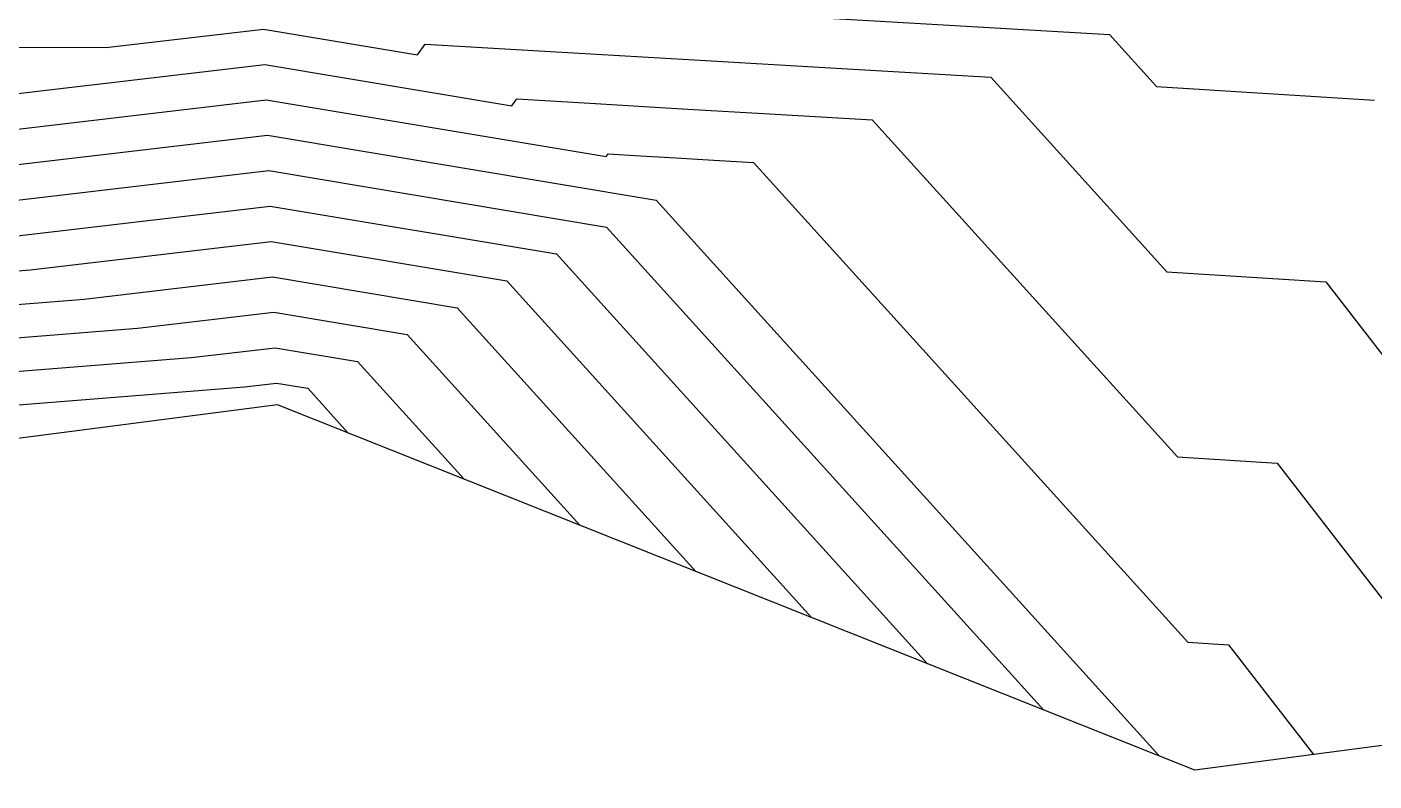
# Model space of a CAD drawing. Header units: metres. Extents: x 483462 to 484492, y 8428718 to 8429266.
# Drawn here: x 484121.1 to 484197.2, y 8428782.4 to 8428825 of the extents above; entities that cross this region are included whole.
import ezdxf

# ---------------------------------------------------------------- set-up
doc = ezdxf.new("R2010")
doc.units = ezdxf.units.M
for name, color, linetype in [('C-TINN-BNDY', 110, 'Continuous'), ('C-TOPO-MAJR', 9, 'Continuous'), ('C-TOPO-MINR', 8, 'Continuous')]:
    doc.layers.add(name, color=color, linetype=linetype)

msp = doc.modelspace()

# ---------------------------------------------------------------- linework, layer by layer
at = {"layer": 'C-TINN-BNDY', "color": 110, "linetype": 'Continuous', "lineweight": -3, "flags": 128}
msp.add_lwpolyline([(484356.011, 8428717.652), (484316.508, 8428764.559), (484253.206, 8428791.702), (484187.12, 8428782.998), (484135.288, 8428803.636), (484079.215, 8428796.364), (484071.31, 8428794.188), (484042.706, 8428800.02), (483993.83, 8428866.564), (483819.354, 8428977.94)], dxfattribs=at)
at = {"layer": 'C-TOPO-MAJR', "color": 9, "linetype": 'Continuous', "lineweight": -3, "flags": 128}
for points, elevation in [([(484019.752, 8428831.271), (484035.024, 8428814.694), (484052.905, 8428808.67), (484068.061, 8428807.103), (484071.551, 8428808.622), (484079.428, 8428809.816), (484084.246, 8428807.982), (484084.254, 8428807.983), (484084.255, 8428807.983), (484096.626, 8428807.403), (484124.37, 8428809.61), (484135.021, 8428810.86), (484145.441, 8428809.121), (484158.924, 8428794.225)], 1210), ([(484115.01, 8428818.554), (484134.652, 8428820.86), (484153.869, 8428817.653), (484153.978, 8428817.809), (484155.796, 8428817.702), (484157.799, 8428817.584), (484159.943, 8428817.458), (484162.185, 8428817.327), (484186.713, 8428790.229), (484189.02, 8428790.084), (484193.823, 8428783.881)], 1200)]:
    msp.add_lwpolyline(points, dxfattribs=dict(at, elevation=elevation))
at = {"layer": 'C-TOPO-MINR', "color": 8, "linetype": 'Continuous', "lineweight": -3, "flags": 128}
for points, elevation in [([(483994.334, 8428865.877), (484026.517, 8428830.945), (484064.199, 8428818.248), (484065.285, 8428818.136), (484065.535, 8428818.245), (484079.596, 8428820.375), (484088.197, 8428817.102), (484088.212, 8428817.103), (484088.212, 8428817.103), (484110.292, 8428816.067), (484112.281, 8428816.225), (484134.726, 8428818.86), (484156.684, 8428815.196), (484185.099, 8428783.803)], 1202), ([(484000.689, 8428857.226), (484028.643, 8428826.882), (484061.375, 8428815.854), (484065.979, 8428815.378), (484067.039, 8428815.839), (484079.554, 8428817.735), (484087.21, 8428814.822), (484087.222, 8428814.823), (484087.223, 8428814.823), (484106.876, 8428813.901), (484115.303, 8428814.571), (484134.8, 8428816.86), (484153.873, 8428813.677), (484178.556, 8428786.408)], 1204), ([(484007.043, 8428848.574), (484030.77, 8428822.82), (484058.552, 8428813.459), (484066.673, 8428812.619), (484068.543, 8428813.434), (484079.512, 8428815.095), (484086.222, 8428812.542), (484086.233, 8428812.543), (484086.234, 8428812.543), (484103.459, 8428811.735), (484118.326, 8428812.918), (484134.874, 8428814.86), (484151.062, 8428812.159), (484172.012, 8428789.014)], 1206), ([(484013.398, 8428839.923), (484032.897, 8428818.757), (484055.728, 8428811.064), (484067.367, 8428809.861), (484070.047, 8428811.028), (484079.47, 8428812.455), (484085.234, 8428810.262), (484085.244, 8428810.263), (484085.245, 8428810.263), (484100.043, 8428809.569), (484121.348, 8428811.264), (484134.947, 8428812.86), (484148.252, 8428810.64), (484165.468, 8428791.619)], 1208), ([(484103.727, 8428826.514), (484130.905, 8428826.445), (484134.431, 8428826.859), (484137.881, 8428826.284), (484138.466, 8428827.113), (484148.171, 8428826.542), (484158.868, 8428825.914), (484170.321, 8428825.243), (484182.296, 8428824.542), (484184.945, 8428821.616), (484197.264, 8428820.843)], 1194), ([(484105.791, 8428823.865), (484125.607, 8428823.815), (484134.505, 8428824.859), (484143.21, 8428823.407), (484143.637, 8428824.012), (484150.713, 8428823.595), (484158.511, 8428823.137), (484166.862, 8428822.648), (484175.593, 8428822.137), (484185.534, 8428811.154), (484194.516, 8428810.59), (484213.219, 8428786.435)], 1196), ([(484026.107, 8428822.619), (484037.151, 8428810.632), (484050.081, 8428806.275), (484068.755, 8428804.345), (484073.055, 8428806.217), (484079.386, 8428807.176), (484083.259, 8428805.702), (484083.265, 8428805.702), (484083.266, 8428805.703), (484093.209, 8428805.237), (484127.393, 8428807.956), (484135.095, 8428808.86), (484142.63, 8428807.603), (484152.381, 8428796.83)], 1212), ([(484120.308, 8428821.185), (484134.579, 8428822.86), (484148.539, 8428820.53), (484148.807, 8428820.91), (484153.254, 8428820.648), (484158.155, 8428820.361), (484163.402, 8428820.053), (484168.889, 8428819.732), (484186.124, 8428800.691), (484191.768, 8428800.337), (484203.521, 8428785.158)], 1198), ([(484032.462, 8428813.968), (484039.277, 8428806.569), (484047.258, 8428803.881), (484069.449, 8428801.586), (484074.559, 8428803.811), (484079.344, 8428804.536), (484082.271, 8428803.422), (484082.276, 8428803.422), (484082.277, 8428803.423), (484089.793, 8428803.071), (484130.415, 8428806.302), (484135.169, 8428806.86), (484139.819, 8428806.084), (484145.837, 8428799.436)], 1214), ([(484038.816, 8428805.316), (484041.404, 8428802.507), (484044.434, 8428801.486), (484070.143, 8428798.828), (484076.063, 8428801.405), (484079.302, 8428801.896), (484081.283, 8428801.142), (484081.287, 8428801.142), (484081.288, 8428801.143), (484086.376, 8428800.904), (484133.437, 8428804.648), (484135.242, 8428804.86), (484137.008, 8428804.566), (484139.293, 8428802.041)], 1216)]:
    msp.add_lwpolyline(points, dxfattribs=dict(at, elevation=elevation))

doc.saveas('drawing.dxf')
